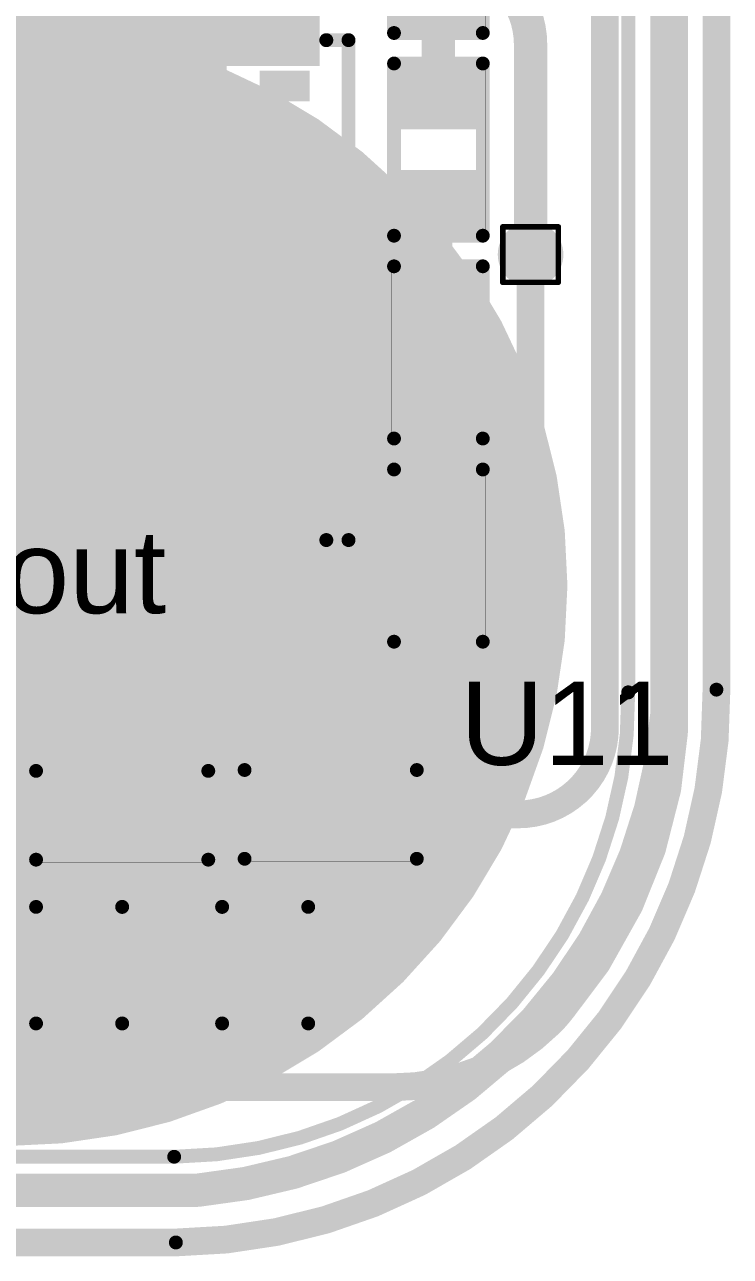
# Model space of a CAD drawing. Header units: inches. Extents: x 3 to 457, y -41 to 239.
# Drawn here: x 18.44 to 24.9, y -2.87 to 8.4 of the extents above; entities that cross this region are included whole.
import ezdxf

# ---------------------------------------------------------------- set-up
doc = ezdxf.new("R2010")
doc.units = ezdxf.units.IN
for name, color, linetype in [('Board Outline', 216, 'Continuous'), ('Bottom Layer', 5, 'Continuous'), ('Bottom Overlay', 54, 'Continuous'), ('Bottom Paste', 16, 'Continuous'), ('Bottom Solder', 6, 'Continuous'), ('Drill Drawing', 1, 'Continuous'), ('Fabrication', 76, 'Continuous'), ('Top Layer', 1, 'Continuous'), ('Top Overlay', 2, 'Continuous'), ('Top Paste', 8, 'Continuous'), ('Top Solder', 216, 'Continuous'), ('Via Holes', 16, 'Continuous')]:
    doc.layers.add(name, color=color, linetype=linetype)
doc.styles.add('Arial', font='', dxfattribs={"height": 0.2})
doc.styles.get('Arial').set_extended_font_data('Arial')

# ---------------------------------------------------------------- blocks, each defined once
blk = doc.blocks.new('TSSOP_14_21')
at = {"layer": 'Top Layer'}
for points in [[(-3.65, 2.175), (-2.15, 2.175), (-2.15, 1.725), (-3.65, 1.725)], [(2.15, 2.175), (3.65, 2.175), (3.65, 1.725), (2.15, 1.725)], [(-3.65, 1.525), (-2.15, 1.525), (-2.15, 1.075), (-3.65, 1.075)], [(2.15, 1.525), (3.65, 1.525), (3.65, 1.075), (2.15, 1.075)], [(-3.65, 0.875), (-2.15, 0.875), (-2.15, 0.425), (-3.65, 0.425)], [(2.15, 0.875), (3.65, 0.875), (3.65, 0.425), (2.15, 0.425)], [(-3.65, 0.225), (-2.15, 0.225), (-2.15, -0.225), (-3.65, -0.225)], [(2.15, 0.225), (3.65, 0.225), (3.65, -0.225), (2.15, -0.225)], [(-3.65, -0.425), (-2.15, -0.425), (-2.15, -0.875), (-3.65, -0.875)], [(2.15, -0.425), (3.65, -0.425), (3.65, -0.875), (2.15, -0.875)], [(-3.65, -1.075), (-2.15, -1.075), (-2.15, -1.525), (-3.65, -1.525)], [(2.15, -1.075), (3.65, -1.075), (3.65, -1.525), (2.15, -1.525)], [(-3.65, -1.725), (-2.15, -1.725), (-2.15, -2.175), (-3.65, -2.175)], [(2.15, -1.725), (3.65, -1.725), (3.65, -2.175), (2.15, -2.175)]]:
    blk.add_hatch(color=1, dxfattribs=at).paths.add_polyline_path(points)
at = {"layer": 'Top Overlay'}
blk.add_hatch(color=2, dxfattribs=at).paths.add_polyline_path([(-2.004, 1.727), (-1.725, 1.727), (-1.725, 2.184), (-2.004, 2.184)])
at = {"layer": 'Top Paste'}
for points in [[(-3.65, 2.175), (-2.15, 2.175), (-2.15, 1.725), (-3.65, 1.725)], [(2.15, 2.175), (3.65, 2.175), (3.65, 1.725), (2.15, 1.725)], [(-3.65, 1.525), (-2.15, 1.525), (-2.15, 1.075), (-3.65, 1.075)], [(2.15, 1.525), (3.65, 1.525), (3.65, 1.075), (2.15, 1.075)], [(-3.65, 0.875), (-2.15, 0.875), (-2.15, 0.425), (-3.65, 0.425)], [(2.15, 0.875), (3.65, 0.875), (3.65, 0.425), (2.15, 0.425)], [(-3.65, 0.225), (-2.15, 0.225), (-2.15, -0.225), (-3.65, -0.225)], [(2.15, 0.225), (3.65, 0.225), (3.65, -0.225), (2.15, -0.225)], [(-3.65, -0.425), (-2.15, -0.425), (-2.15, -0.875), (-3.65, -0.875)], [(2.15, -0.425), (3.65, -0.425), (3.65, -0.875), (2.15, -0.875)], [(-3.65, -1.075), (-2.15, -1.075), (-2.15, -1.525), (-3.65, -1.525)], [(2.15, -1.075), (3.65, -1.075), (3.65, -1.525), (2.15, -1.525)], [(-3.65, -1.725), (-2.15, -1.725), (-2.15, -2.175), (-3.65, -2.175)], [(2.15, -1.725), (3.65, -1.725), (3.65, -2.175), (2.15, -2.175)]]:
    blk.add_hatch(color=8, dxfattribs=at).paths.add_polyline_path(points)
at = {"layer": 'Top Solder'}
for points in [[(-3.752, 2.277), (-2.048, 2.277), (-2.048, 1.623), (-3.752, 1.623)], [(2.048, 2.277), (3.752, 2.277), (3.752, 1.623), (2.048, 1.623)], [(-3.752, 1.627), (-2.048, 1.627), (-2.048, 0.973), (-3.752, 0.973)], [(2.048, 1.627), (3.752, 1.627), (3.752, 0.973), (2.048, 0.973)], [(-3.752, 0.977), (-2.048, 0.977), (-2.048, 0.323), (-3.752, 0.323)], [(2.048, 0.977), (3.752, 0.977), (3.752, 0.323), (2.048, 0.323)], [(-3.752, 0.327), (-2.048, 0.327), (-2.048, -0.327), (-3.752, -0.327)], [(2.048, 0.327), (3.752, 0.327), (3.752, -0.327), (2.048, -0.327)], [(-3.752, -0.323), (-2.048, -0.323), (-2.048, -0.977), (-3.752, -0.977)], [(2.048, -0.323), (3.752, -0.323), (3.752, -0.977), (2.048, -0.977)], [(-3.752, -0.973), (-2.048, -0.973), (-2.048, -1.627), (-3.752, -1.627)], [(2.048, -0.973), (3.752, -0.973), (3.752, -1.627), (2.048, -1.627)], [(-3.752, -1.623), (-2.048, -1.623), (-2.048, -2.277), (-3.752, -2.277)], [(2.048, -1.623), (3.752, -1.623), (3.752, -2.277), (2.048, -2.277)]]:
    blk.add_hatch(color=216, dxfattribs=at).paths.add_polyline_path(points)
at = {"layer": 'Top Overlay'}
for points, const_width in [([(-2.284, 2.337), (-2.284, 2.54)], 0.127), ([(2.288, 2.54), (-2.284, 2.54)], 0.127), ([(2.288, 2.337), (2.288, 2.54)], 0.127), ([(-4.011, 1.829), (-4.011, 2.083)], 0.2), ([(-3.884, 1.956), (-4.011, 2.083)], 0.2), ([(-4.011, 1.829), (-3.884, 1.956)], 0.2), ([(-2.284, -2.54), (-2.284, -2.337)], 0.127), ([(2.288, -2.54), (2.288, -2.337)], 0.127), ([(2.288, -2.54), (-2.284, -2.54)], 0.127)]:
    blk.add_lwpolyline(points, dxfattribs=dict(at, const_width=const_width))
for points, const_width in [([(-2.316, 2.54, 1), (-2.252, 2.54, 1)], 0.0635), ([(-2.316, 2.54, 1), (-2.252, 2.54, 1)], 0.0635), ([(2.256, 2.54, 1), (2.32, 2.54, 1)], 0.0635), ([(2.256, 2.54, 1), (2.32, 2.54, 1)], 0.0635), ([(-2.316, 2.337, 1), (-2.252, 2.337, 1)], 0.0635), ([(2.256, 2.337, 1), (2.32, 2.337, 1)], 0.0635), ([(-4.061, 2.083, 1), (-3.961, 2.083, 1)], 0.1), ([(-4.061, 2.083, 1), (-3.961, 2.083, 1)], 0.1), ([(-3.934, 1.956, 1), (-3.834, 1.956, 1)], 0.1), ([(-3.934, 1.956, 1), (-3.834, 1.956, 1)], 0.1), ([(-4.061, 1.829, 1), (-3.961, 1.829, 1)], 0.1), ([(-4.061, 1.829, 1), (-3.961, 1.829, 1)], 0.1), ([(-2.316, -2.337, 1), (-2.252, -2.337, 1)], 0.0635), ([(2.256, -2.337, 1), (2.32, -2.337, 1)], 0.0635), ([(-2.316, -2.54, 1), (-2.252, -2.54, 1)], 0.0635), ([(-2.316, -2.54, 1), (-2.252, -2.54, 1)], 0.0635), ([(2.256, -2.54, 1), (2.32, -2.54, 1)], 0.0635), ([(2.256, -2.54, 1), (2.32, -2.54, 1)], 0.0635)]:
    blk.add_lwpolyline(points, format="xyb", close=True, dxfattribs=dict(at, const_width=const_width))
blk = doc.blocks.new('R___0402_30')
at = {"layer": 'Top Layer'}
for points in [[(-0.699, -0.318), (-0.699, 0.318), (-0.241, 0.318), (-0.241, -0.318)], [(0.241, -0.318), (0.241, 0.318), (0.699, 0.318), (0.699, -0.318)]]:
    blk.add_hatch(color=1, dxfattribs=at).paths.add_polyline_path(points)
at = {"layer": 'Top Paste'}
for points in [[(-0.699, -0.318), (-0.699, 0.318), (-0.241, 0.318), (-0.241, -0.318)], [(0.241, -0.318), (0.241, 0.318), (0.699, 0.318), (0.699, -0.318)]]:
    blk.add_hatch(color=8, dxfattribs=at).paths.add_polyline_path(points)
at = {"layer": 'Top Solder'}
for points in [[(-0.754, -0.373), (-0.754, 0.373), (-0.186, 0.373), (-0.186, -0.373)], [(0.186, -0.373), (0.186, 0.373), (0.754, 0.373), (0.754, -0.373)]]:
    blk.add_hatch(color=216, dxfattribs=at).paths.add_polyline_path(points)
at = {"layer": 'Top Overlay'}
for points, const_width in [([(-0.787, -0.406), (-0.787, 0.406)], 0.127), ([(-0.787, 0.406), (0.787, 0.406)], 0.127), ([(0.787, -0.406), (0.787, 0.406)], 0.127), ([(-0.787, -0.406), (0.787, -0.406)], 0.127), ([(-0.813, -0.432), (0.813, -0.432)], 0.00323)]:
    blk.add_lwpolyline(points, dxfattribs=dict(at, const_width=const_width))
for points, const_width in [([(-0.819, 0.406, 1), (-0.756, 0.406, 1)], 0.0635), ([(-0.819, 0.406, 1), (-0.756, 0.406, 1)], 0.0635), ([(0.756, 0.406, 1), (0.819, 0.406, 1)], 0.0635), ([(0.756, 0.406, 1), (0.819, 0.406, 1)], 0.0635), ([(-0.819, -0.406, 1), (-0.756, -0.406, 1)], 0.0635), ([(-0.819, -0.406, 1), (-0.756, -0.406, 1)], 0.0635), ([(-0.814, -0.432, 1), (-0.812, -0.432, 1)], 0.00161), ([(0.756, -0.406, 1), (0.819, -0.406, 1)], 0.0635), ([(0.756, -0.406, 1), (0.819, -0.406, 1)], 0.0635), ([(0.812, -0.432, 1), (0.814, -0.432, 1)], 0.00161)]:
    blk.add_lwpolyline(points, format="xyb", close=True, dxfattribs=dict(at, const_width=const_width))
blk = doc.blocks.new('R___0402_31')
at = {"layer": 'Top Layer'}
for points in [[(-0.699, -0.318), (-0.699, 0.318), (-0.241, 0.318), (-0.241, -0.318)], [(0.241, -0.318), (0.241, 0.318), (0.699, 0.318), (0.699, -0.318)]]:
    blk.add_hatch(color=1, dxfattribs=at).paths.add_polyline_path(points)
at = {"layer": 'Top Paste'}
for points in [[(-0.699, -0.318), (-0.699, 0.318), (-0.241, 0.318), (-0.241, -0.318)], [(0.241, -0.318), (0.241, 0.318), (0.699, 0.318), (0.699, -0.318)]]:
    blk.add_hatch(color=8, dxfattribs=at).paths.add_polyline_path(points)
at = {"layer": 'Top Solder'}
for points in [[(-0.754, -0.373), (-0.754, 0.373), (-0.186, 0.373), (-0.186, -0.373)], [(0.186, -0.373), (0.186, 0.373), (0.754, 0.373), (0.754, -0.373)]]:
    blk.add_hatch(color=216, dxfattribs=at).paths.add_polyline_path(points)
at = {"layer": 'Top Overlay'}
for points, const_width in [([(-0.787, 0.406), (-0.787, -0.406)], 0.127), ([(-0.787, 0.406), (0.787, 0.406)], 0.127), ([(0.787, 0.406), (0.787, -0.406)], 0.127), ([(-0.787, -0.406), (0.787, -0.406)], 0.127), ([(-0.813, -0.432), (0.813, -0.432)], 0.00323)]:
    blk.add_lwpolyline(points, dxfattribs=dict(at, const_width=const_width))
for points, const_width in [([(-0.819, 0.406, 1), (-0.756, 0.406, 1)], 0.0635), ([(-0.819, 0.406, 1), (-0.756, 0.406, 1)], 0.0635), ([(0.756, 0.406, 1), (0.819, 0.406, 1)], 0.0635), ([(0.756, 0.406, 1), (0.819, 0.406, 1)], 0.0635), ([(-0.819, -0.406, 1), (-0.756, -0.406, 1)], 0.0635), ([(-0.819, -0.406, 1), (-0.756, -0.406, 1)], 0.0635), ([(-0.814, -0.432, 1), (-0.812, -0.432, 1)], 0.00161), ([(0.756, -0.406, 1), (0.819, -0.406, 1)], 0.0635), ([(0.756, -0.406, 1), (0.819, -0.406, 1)], 0.0635), ([(0.812, -0.432, 1), (0.814, -0.432, 1)], 0.00161)]:
    blk.add_lwpolyline(points, format="xyb", close=True, dxfattribs=dict(at, const_width=const_width))
blk = doc.blocks.new('R___0402_32')
at = {"layer": 'Top Layer'}
for points in [[(-0.699, -0.318), (-0.699, 0.318), (-0.241, 0.318), (-0.241, -0.318)], [(0.241, -0.318), (0.241, 0.318), (0.699, 0.318), (0.699, -0.318)]]:
    blk.add_hatch(color=1, dxfattribs=at).paths.add_polyline_path(points)
at = {"layer": 'Top Paste'}
for points in [[(-0.699, -0.318), (-0.699, 0.318), (-0.241, 0.318), (-0.241, -0.318)], [(0.241, -0.318), (0.241, 0.318), (0.699, 0.318), (0.699, -0.318)]]:
    blk.add_hatch(color=8, dxfattribs=at).paths.add_polyline_path(points)
at = {"layer": 'Top Solder'}
for points in [[(-0.754, -0.373), (-0.754, 0.373), (-0.186, 0.373), (-0.186, -0.373)], [(0.186, -0.373), (0.186, 0.373), (0.754, 0.373), (0.754, -0.373)]]:
    blk.add_hatch(color=216, dxfattribs=at).paths.add_polyline_path(points)
at = {"layer": 'Top Overlay'}
for points, const_width in [([(-0.787, -0.406), (-0.787, 0.406)], 0.127), ([(-0.787, 0.406), (0.787, 0.406)], 0.127), ([(0.787, -0.406), (0.787, 0.406)], 0.127), ([(-0.787, -0.406), (0.787, -0.406)], 0.127), ([(-0.813, -0.432), (0.813, -0.432)], 0.00323)]:
    blk.add_lwpolyline(points, dxfattribs=dict(at, const_width=const_width))
for points, const_width in [([(-0.819, 0.406, 1), (-0.756, 0.406, 1)], 0.0635), ([(-0.819, 0.406, 1), (-0.756, 0.406, 1)], 0.0635), ([(0.756, 0.406, 1), (0.819, 0.406, 1)], 0.0635), ([(0.756, 0.406, 1), (0.819, 0.406, 1)], 0.0635), ([(-0.819, -0.406, 1), (-0.756, -0.406, 1)], 0.0635), ([(-0.819, -0.406, 1), (-0.756, -0.406, 1)], 0.0635), ([(-0.814, -0.432, 1), (-0.812, -0.432, 1)], 0.00161), ([(0.756, -0.406, 1), (0.819, -0.406, 1)], 0.0635), ([(0.756, -0.406, 1), (0.819, -0.406, 1)], 0.0635), ([(0.812, -0.432, 1), (0.814, -0.432, 1)], 0.00161)]:
    blk.add_lwpolyline(points, format="xyb", close=True, dxfattribs=dict(at, const_width=const_width))
blk = doc.blocks.new('R___0402_36')
at = {"layer": 'Top Layer'}
for points in [[(-0.699, -0.318), (-0.699, 0.318), (-0.241, 0.318), (-0.241, -0.318)], [(0.241, -0.318), (0.241, 0.318), (0.699, 0.318), (0.699, -0.318)]]:
    blk.add_hatch(color=1, dxfattribs=at).paths.add_polyline_path(points)
at = {"layer": 'Top Paste'}
for points in [[(-0.699, -0.318), (-0.699, 0.318), (-0.241, 0.318), (-0.241, -0.318)], [(0.241, -0.318), (0.241, 0.318), (0.699, 0.318), (0.699, -0.318)]]:
    blk.add_hatch(color=8, dxfattribs=at).paths.add_polyline_path(points)
at = {"layer": 'Top Solder'}
for points in [[(-0.754, -0.373), (-0.754, 0.373), (-0.186, 0.373), (-0.186, -0.373)], [(0.186, -0.373), (0.186, 0.373), (0.754, 0.373), (0.754, -0.373)]]:
    blk.add_hatch(color=216, dxfattribs=at).paths.add_polyline_path(points)
at = {"layer": 'Top Overlay'}
for points, const_width in [([(-0.787, 0.406), (-0.787, -0.406)], 0.127), ([(-0.787, 0.406), (0.787, 0.406)], 0.127), ([(0.787, 0.406), (0.787, -0.406)], 0.127), ([(-0.787, -0.406), (0.787, -0.406)], 0.127), ([(-0.813, -0.432), (0.813, -0.432)], 0.00323)]:
    blk.add_lwpolyline(points, dxfattribs=dict(at, const_width=const_width))
for points, const_width in [([(-0.819, 0.406, 1), (-0.756, 0.406, 1)], 0.0635), ([(-0.819, 0.406, 1), (-0.756, 0.406, 1)], 0.0635), ([(0.756, 0.406, 1), (0.819, 0.406, 1)], 0.0635), ([(0.756, 0.406, 1), (0.819, 0.406, 1)], 0.0635), ([(-0.819, -0.406, 1), (-0.756, -0.406, 1)], 0.0635), ([(-0.819, -0.406, 1), (-0.756, -0.406, 1)], 0.0635), ([(-0.814, -0.432, 1), (-0.812, -0.432, 1)], 0.00161), ([(0.756, -0.406, 1), (0.819, -0.406, 1)], 0.0635), ([(0.756, -0.406, 1), (0.819, -0.406, 1)], 0.0635), ([(0.812, -0.432, 1), (0.814, -0.432, 1)], 0.00161)]:
    blk.add_lwpolyline(points, format="xyb", close=True, dxfattribs=dict(at, const_width=const_width))
blk = doc.blocks.new('R___0402_37')
at = {"layer": 'Top Layer'}
for points in [[(-0.699, -0.318), (-0.699, 0.317), (-0.241, 0.317), (-0.241, -0.318)], [(0.241, -0.318), (0.241, 0.317), (0.699, 0.317), (0.699, -0.318)]]:
    blk.add_hatch(color=1, dxfattribs=at).paths.add_polyline_path(points)
at = {"layer": 'Top Paste'}
for points in [[(-0.699, -0.318), (-0.699, 0.317), (-0.241, 0.317), (-0.241, -0.318)], [(0.241, -0.318), (0.241, 0.317), (0.699, 0.317), (0.699, -0.318)]]:
    blk.add_hatch(color=8, dxfattribs=at).paths.add_polyline_path(points)
at = {"layer": 'Top Solder'}
for points in [[(-0.754, -0.373), (-0.754, 0.373), (-0.186, 0.373), (-0.186, -0.373)], [(0.186, -0.373), (0.186, 0.373), (0.754, 0.373), (0.754, -0.373)]]:
    blk.add_hatch(color=216, dxfattribs=at).paths.add_polyline_path(points)
at = {"layer": 'Top Overlay'}
for points, const_width in [([(-0.787, -0.406), (-0.787, 0.406)], 0.127), ([(0.787, 0.406), (-0.787, 0.406)], 0.127), ([(0.787, -0.406), (0.787, 0.406)], 0.127), ([(0.787, -0.406), (-0.787, -0.406)], 0.127), ([(0.813, -0.432), (-0.813, -0.432)], 0.00323)]:
    blk.add_lwpolyline(points, dxfattribs=dict(at, const_width=const_width))
for points, const_width in [([(-0.819, 0.406, 1), (-0.756, 0.406, 1)], 0.0635), ([(-0.819, 0.406, 1), (-0.756, 0.406, 1)], 0.0635), ([(0.756, 0.406, 1), (0.819, 0.406, 1)], 0.0635), ([(0.756, 0.406, 1), (0.819, 0.406, 1)], 0.0635), ([(-0.819, -0.406, 1), (-0.756, -0.406, 1)], 0.0635), ([(-0.819, -0.406, 1), (-0.756, -0.406, 1)], 0.0635), ([(-0.814, -0.432, 1), (-0.812, -0.432, 1)], 0.00161), ([(0.756, -0.406, 1), (0.819, -0.406, 1)], 0.0635), ([(0.756, -0.406, 1), (0.819, -0.406, 1)], 0.0635), ([(0.812, -0.432, 1), (0.814, -0.432, 1)], 0.00161)]:
    blk.add_lwpolyline(points, format="xyb", close=True, dxfattribs=dict(at, const_width=const_width))
blk = doc.blocks.new('R___0402_41')
at = {"layer": 'Top Layer'}
for points in [[(-0.699, -0.318), (-0.699, 0.318), (-0.241, 0.318), (-0.241, -0.318)], [(0.241, -0.318), (0.241, 0.318), (0.699, 0.318), (0.699, -0.318)]]:
    blk.add_hatch(color=1, dxfattribs=at).paths.add_polyline_path(points)
at = {"layer": 'Top Paste'}
for points in [[(-0.699, -0.318), (-0.699, 0.318), (-0.241, 0.318), (-0.241, -0.318)], [(0.241, -0.318), (0.241, 0.318), (0.699, 0.318), (0.699, -0.318)]]:
    blk.add_hatch(color=8, dxfattribs=at).paths.add_polyline_path(points)
at = {"layer": 'Top Solder'}
for points in [[(-0.754, -0.373), (-0.754, 0.373), (-0.186, 0.373), (-0.186, -0.373)], [(0.186, -0.373), (0.186, 0.373), (0.754, 0.373), (0.754, -0.373)]]:
    blk.add_hatch(color=216, dxfattribs=at).paths.add_polyline_path(points)
at = {"layer": 'Top Overlay'}
for points, const_width in [([(-0.787, 0.406), (-0.787, -0.406)], 0.127), ([(-0.787, 0.406), (0.787, 0.406)], 0.127), ([(0.787, 0.406), (0.787, -0.406)], 0.127), ([(-0.787, -0.406), (0.787, -0.406)], 0.127), ([(-0.813, -0.432), (0.813, -0.432)], 0.00323)]:
    blk.add_lwpolyline(points, dxfattribs=dict(at, const_width=const_width))
for points, const_width in [([(-0.819, 0.406, 1), (-0.756, 0.406, 1)], 0.0635), ([(-0.819, 0.406, 1), (-0.756, 0.406, 1)], 0.0635), ([(0.756, 0.406, 1), (0.819, 0.406, 1)], 0.0635), ([(0.756, 0.406, 1), (0.819, 0.406, 1)], 0.0635), ([(-0.819, -0.406, 1), (-0.756, -0.406, 1)], 0.0635), ([(-0.819, -0.406, 1), (-0.756, -0.406, 1)], 0.0635), ([(-0.814, -0.432, 1), (-0.812, -0.432, 1)], 0.00161), ([(0.756, -0.406, 1), (0.819, -0.406, 1)], 0.0635), ([(0.756, -0.406, 1), (0.819, -0.406, 1)], 0.0635), ([(0.812, -0.432, 1), (0.814, -0.432, 1)], 0.00161)]:
    blk.add_lwpolyline(points, format="xyb", close=True, dxfattribs=dict(at, const_width=const_width))
blk = doc.blocks.new('SEMG_PAD_B_56')
at = {"layer": 'Bottom Layer'}
h = blk.add_hatch(color=5, dxfattribs=at)
edge = h.paths.add_edge_path()
edge.add_arc((0, 9.987), 5, 0, 360)
at = {"layer": 'Bottom Paste'}
h = blk.add_hatch(color=16, dxfattribs=at)
edge = h.paths.add_edge_path()
edge.add_arc((0, 9.987), 5, 0, 360)
at = {"layer": 'Bottom Solder'}
h = blk.add_hatch(color=6, dxfattribs=at)
edge = h.paths.add_edge_path()
edge.add_arc((0, 9.987), 5.102, 0, 360)
at = {"layer": 'Bottom Overlay', "const_width": 0.127}
blk.add_lwpolyline([(-5.683, 10.966, -0.414214), (-1.531, 15.213)], format="xyb", dxfattribs=at)
for points in [[(1.531, 15.213), (-1.531, 15.213)], [(-5.683, 10.966), (-5.683, -10.966)]]:
    blk.add_lwpolyline(points, dxfattribs=at)
at = {"layer": 'Bottom Overlay', "const_width": 0.0635}
for points in [[(-1.562, 15.213, 1), (-1.499, 15.213, 1)], [(-1.562, 15.213, 1), (-1.499, 15.213, 1)], [(-5.715, 10.966, 1), (-5.651, 10.966, 1)], [(-5.715, 10.966, 1), (-5.651, 10.966, 1)]]:
    blk.add_lwpolyline(points, format="xyb", close=True, dxfattribs=at)
blk = doc.blocks.new('C___0603_62')
at = {"layer": 'Top Layer'}
for points in [[(-0.381, 0.445), (-0.381, -0.445), (-1.143, -0.445), (-1.143, 0.445)], [(1.143, 0.445), (1.143, -0.445), (0.381, -0.445), (0.381, 0.445)]]:
    blk.add_hatch(color=1, dxfattribs=at).paths.add_polyline_path(points)
at = {"layer": 'Top Paste'}
for points in [[(-0.381, 0.445), (-0.381, -0.445), (-1.143, -0.445), (-1.143, 0.445)], [(1.143, 0.445), (1.143, -0.445), (0.381, -0.445), (0.381, 0.445)]]:
    blk.add_hatch(color=8, dxfattribs=at).paths.add_polyline_path(points)
at = {"layer": 'Top Solder'}
for points in [[(-0.321, 0.504), (-0.321, -0.504), (-1.203, -0.504), (-1.203, 0.504)], [(1.203, 0.504), (1.203, -0.504), (0.321, -0.504), (0.321, 0.504)]]:
    blk.add_hatch(color=216, dxfattribs=at).paths.add_polyline_path(points)
at = {"layer": 'Top Overlay', "const_width": 0.127}
for points in [[(-1.245, 0.533), (-0.457, 0.533)], [(-1.245, -0.533), (-1.245, 0.533)], [(0.457, 0.533), (1.245, 0.533)], [(1.245, -0.533), (1.245, 0.533)], [(-1.245, -0.533), (-0.457, -0.533)], [(0.457, -0.533), (1.245, -0.533)]]:
    blk.add_lwpolyline(points, dxfattribs=at)
at = {"layer": 'Top Overlay', "const_width": 0.0635}
for points in [[(-1.276, 0.533, 1), (-1.213, 0.533, 1)], [(-1.276, 0.533, 1), (-1.213, 0.533, 1)], [(-0.489, 0.533, 1), (-0.425, 0.533, 1)], [(0.425, 0.533, 1), (0.489, 0.533, 1)], [(1.213, 0.533, 1), (1.276, 0.533, 1)], [(1.213, 0.533, 1), (1.276, 0.533, 1)], [(-1.276, -0.533, 1), (-1.213, -0.533, 1)], [(-1.276, -0.533, 1), (-1.213, -0.533, 1)], [(-0.489, -0.533, 1), (-0.425, -0.533, 1)], [(0.425, -0.533, 1), (0.489, -0.533, 1)], [(1.213, -0.533, 1), (1.276, -0.533, 1)], [(1.213, -0.533, 1), (1.276, -0.533, 1)]]:
    blk.add_lwpolyline(points, format="xyb", close=True, dxfattribs=at)

msp = doc.modelspace()

# ---------------------------------------------------------------- hatches: boundary and pattern name
at = {"layer": 'Bottom Layer'}
h = msp.add_hatch(color=5, dxfattribs=at)
edge = h.paths.add_edge_path()
edge.add_arc((23.068, 6.296), 0.3, 0, 360)
at = {"layer": 'Top Layer'}
h = msp.add_hatch(color=1, dxfattribs=at)
edge = h.paths.add_edge_path()
edge.add_arc((23.068, 6.296), 0.3, 0, 360)
at = {"layer": 'Via Holes'}
h = msp.add_hatch(color=7, dxfattribs=at)
edge = h.paths.add_edge_path()
edge.add_arc((23.068, 6.296), 0.15, 0, 360)

# ---------------------------------------------------------------- linework, layer by layer
at = {"layer": 'Board Outline', "const_width": 0.127}
for points in [[(24.768, 24.173), (24.768, 2.317)], [(24.768, 24.173), (24.768, 2.317)], [(16.745, -2.739), (19.824, -2.739)]]:
    msp.add_lwpolyline(points, dxfattribs=at)
msp.add_lwpolyline([(24.768, 2.317, -0.414214), (19.824, -2.739)], format="xyb", dxfattribs=at)
at = {"layer": 'Board Outline', "const_width": 0.0635}
for points in [[(24.736, 2.317, 1), (24.799, 2.317, 1)], [(24.736, 2.317, 1), (24.799, 2.317, 1)], [(24.736, 2.317, 1), (24.799, 2.317, 1)], [(19.792, -2.739, 1), (19.856, -2.739, 1)], [(19.792, -2.739, 1), (19.856, -2.739, 1)]]:
    msp.add_lwpolyline(points, format="xyb", close=True, dxfattribs=at)
at = {"layer": 'Bottom Layer', "const_width": 0.305}
for points in [[(24.315, 2.093), (24.315, 13.245)], [(23.068, 6.296), (23.068, 8.216)], [(17.004, -2.261), (20.025, -2.261)]]:
    msp.add_lwpolyline(points, dxfattribs=at)
for points in [[(22.267, 9.017, -0.414214), (23.068, 8.216)], [(24.315, 2.093, -0.365519), (20.025, -2.261)]]:
    msp.add_lwpolyline(points, format="xyb", dxfattribs=at)
at = {"layer": 'Bottom Layer', "const_width": 0.152}
for points in [[(22.992, 8.216, 1), (23.144, 8.216, 1)], [(22.992, 8.216, 1), (23.144, 8.216, 1)], [(22.992, 6.296, 1), (23.144, 6.296, 1)], [(24.239, 2.093, 1), (24.391, 2.093, 1)], [(24.239, 2.093, 1), (24.391, 2.093, 1)], [(19.949, -2.261, 1), (20.101, -2.261, 1)], [(19.949, -2.261, 1), (20.101, -2.261, 1)]]:
    msp.add_lwpolyline(points, format="xyb", close=True, dxfattribs=at)
at = {"layer": 'Drill Drawing', "const_width": 0.0508}
for points in [[(22.814, 6.55), (23.322, 6.55)], [(22.814, 6.042), (22.814, 6.55)], [(23.322, 6.042), (23.322, 6.55)], [(22.814, 6.042), (23.322, 6.042)]]:
    msp.add_lwpolyline(points, dxfattribs=at)
at = {"layer": 'Drill Drawing', "const_width": 0.0254}
for points in [[(22.801, 6.55, 1), (22.826, 6.55, 1)], [(22.801, 6.55, 1), (22.826, 6.55, 1)], [(23.309, 6.55, 1), (23.334, 6.55, 1)], [(23.309, 6.55, 1), (23.334, 6.55, 1)], [(22.801, 6.042, 1), (22.826, 6.042, 1)], [(22.801, 6.042, 1), (22.826, 6.042, 1)], [(23.309, 6.042, 1), (23.334, 6.042, 1)], [(23.309, 6.042, 1), (23.334, 6.042, 1)]]:
    msp.add_lwpolyline(points, format="xyb", close=True, dxfattribs=at)
at = {"layer": 'Fabrication', "const_width": 0.254}
for points in [[(24.768, 24.173), (24.768, 2.317)], [(16.745, -2.739), (19.824, -2.739)]]:
    msp.add_lwpolyline(points, dxfattribs=at)
at = {"layer": 'Fabrication'}
for points, const_width in [([(23.278, 3.27, 1), (13.278, 3.27, 1)], 0.254), ([(23.215, 3.27, 1), (23.342, 3.27, 1)], 0.127), ([(24.704, 2.317, 1), (24.831, 2.317, 1)], 0.127), ([(24.704, 2.317, 1), (24.831, 2.317, 1)], 0.127), ([(19.761, -2.739, 1), (19.888, -2.739, 1)], 0.127), ([(19.761, -2.739, 1), (19.888, -2.739, 1)], 0.127)]:
    msp.add_lwpolyline(points, format="xyb", close=True, dxfattribs=dict(at, const_width=const_width))
at = {"layer": 'Fabrication', "const_width": 0.254}
msp.add_lwpolyline([(24.768, 2.317, -0.414214), (19.824, -2.739)], format="xyb", dxfattribs=at)
at = {"layer": 'Top Layer'}
for points, const_width in [([(24.38, 1.943), (24.38, 12.178)], 0.254), ([(23.748, 1.969), (23.748, 11.41)], 0.254), ([(19.513, 7.256), (19.513, 8.873)], 0.254), ([(20.163, 6.296), (20.163, 8.873)], 0.254), ([(22.225, 7.726), (22.225, 8.64)], 0.305), ([(14.161, 6.858), (19.115, 6.858)], 0.254), ([(22.225, 5.871), (22.225, 6.787)], 0.254), ([(22.225, 6.787), (22.357, 6.787)], 0.254), ([(23.068, 4.514), (23.068, 6.296)], 0.254), ([(20.588, 5.871), (22.123, 5.871)], 0.254), ([(18.604, 4.931), (21.201, 4.931)], 0.254), ([(21.201, 4.931), (22.225, 4.931)], 0.254), ([(20.813, 3.327), (20.813, 4.797)], 0.254), ([(22.212, 4.013), (22.567, 4.013)], 0.254), ([(18.863, 1.168), (18.863, 3.073)], 0.254), ([(19.513, 1.882), (19.513, 3.073)], 0.254), ([(20.163, 3.073), (20.813, 3.073)], 0.381), ([(20.813, 3.073), (22.225, 3.073)], 0.254), ([(24.318, 1.409), (24.378, 1.913)], 0.254), ([(24.178, 0.861), (24.318, 1.409)], 0.254), ([(18.863, 0.089), (18.863, 1.168)], 0.254), ([(19.807, 1.172), (20.639, 1.172)], 0.254), ([(20.639, 1.172), (20.643, 1.176)], 0.254), ([(20.77, 0.015), (20.77, 1.176)], 0.254), ([(21.71, 1.176), (22.955, 1.176)], 0.254), ([(23.971, 0.347), (24.178, 0.861)], 0.254), ([(23.675, -0.181), (23.971, 0.347)], 0.254), ([(20.552, 0.057), (20.586, 0.057)], 0.254), ([(20.552, -0.203), (20.77, 0.015)], 0.254), ([(19.028, -0.203), (19.028, -0.076)], 0.254), ([(19.028, -0.949), (19.028, -0.203)], 0.254), ([(23.368, -0.59), (23.675, -0.181)], 0.254), ([(19.398, -1.318), (21.813, -1.318)], 0.254)]:
    msp.add_lwpolyline(points, dxfattribs=dict(at, const_width=const_width))
for points, const_width in [([(22.149, 7.726, 1), (22.301, 7.726, 1)], 0.152), ([(19.45, 7.256, 1), (19.577, 7.256, 1)], 0.127), ([(19.45, 7.256, 1), (19.577, 7.256, 1)], 0.127), ([(19.051, 6.858, 1), (19.178, 6.858, 1)], 0.127), ([(19.051, 6.858, 1), (19.178, 6.858, 1)], 0.127), ([(22.162, 6.787, 1), (22.289, 6.787, 1)], 0.127), ([(22.162, 6.787, 1), (22.289, 6.787, 1)], 0.127), ([(22.293, 6.787, 1), (22.42, 6.787, 1)], 0.127), ([(20.1, 6.296, 1), (20.227, 6.296, 1)], 0.127), ([(20.1, 6.296, 1), (20.227, 6.296, 1)], 0.127), ([(23.004, 6.296, 1), (23.131, 6.296, 1)], 0.127), ([(20.525, 5.871, 1), (20.652, 5.871, 1)], 0.127), ([(20.525, 5.871, 1), (20.652, 5.871, 1)], 0.127), ([(22.06, 5.871, 1), (22.187, 5.871, 1)], 0.127), ([(22.162, 5.871, 1), (22.289, 5.871, 1)], 0.127), ([(18.54, 4.931, 1), (18.667, 4.931, 1)], 0.127), ([(18.54, 4.931, 1), (18.667, 4.931, 1)], 0.127), ([(20.362, 4.931, 1), (20.489, 4.931, 1)], 0.127), ([(21.138, 4.931, 1), (21.265, 4.931, 1)], 0.127), ([(21.138, 4.931, 1), (21.265, 4.931, 1)], 0.127), ([(21.138, 4.931, 1), (21.265, 4.931, 1)], 0.127), ([(22.162, 4.931, 1), (22.289, 4.931, 1)], 0.127), ([(20.75, 4.797, 1), (20.877, 4.797, 1)], 0.127), ([(20.75, 4.543, 1), (20.877, 4.543, 1)], 0.127), ([(20.75, 4.543, 1), (20.877, 4.543, 1)], 0.127), ([(23.004, 4.514, 1), (23.131, 4.514, 1)], 0.127), ([(23.004, 4.514, 1), (23.131, 4.514, 1)], 0.127), ([(22.149, 4.013, 1), (22.276, 4.013, 1)], 0.127), ([(22.504, 4.013, 1), (22.631, 4.013, 1)], 0.127), ([(22.504, 4.013, 1), (22.631, 4.013, 1)], 0.127), ([(20.75, 3.327, 1), (20.877, 3.327, 1)], 0.127), ([(18.8, 3.073, 1), (18.927, 3.073, 1)], 0.127), ([(19.45, 3.073, 1), (19.577, 3.073, 1)], 0.127), ([(20.068, 3.073, 1), (20.259, 3.073, 1)], 0.191), ([(20.718, 3.073, 1), (20.909, 3.073, 1)], 0.191), ([(20.75, 3.073, 1), (20.877, 3.073, 1)], 0.127), ([(22.162, 3.073, 1), (22.289, 3.073, 1)], 0.127), ([(23.684, 1.969, 1), (23.811, 1.969, 1)], 0.127), ([(23.684, 1.969, 1), (23.811, 1.969, 1)], 0.127), ([(24.315, 1.913, 1), (24.442, 1.913, 1)], 0.127), ([(24.315, 1.913, 1), (24.442, 1.913, 1)], 0.127), ([(24.317, 1.943, 1), (24.444, 1.943, 1)], 0.127), ([(24.317, 1.943, 1), (24.444, 1.943, 1)], 0.127), ([(19.45, 1.882, 1), (19.577, 1.882, 1)], 0.127), ([(19.45, 1.882, 1), (19.577, 1.882, 1)], 0.127), ([(19.548, 1.449, 1), (19.675, 1.449, 1)], 0.127), ([(19.548, 1.449, 1), (19.675, 1.449, 1)], 0.127), ([(24.254, 1.409, 1), (24.381, 1.409, 1)], 0.127), ([(24.254, 1.409, 1), (24.381, 1.409, 1)], 0.127), ([(18.8, 1.168, 1), (18.927, 1.168, 1)], 0.127), ([(18.8, 1.168, 1), (18.927, 1.168, 1)], 0.127), ([(19.74, 1.176, 1), (19.867, 1.176, 1)], 0.127), ([(19.74, 1.176, 1), (19.867, 1.176, 1)], 0.127), ([(19.744, 1.172, 1), (19.871, 1.172, 1)], 0.127), ([(19.744, 1.172, 1), (19.871, 1.172, 1)], 0.127), ([(20.576, 1.172, 1), (20.703, 1.172, 1)], 0.127), ([(20.576, 1.172, 1), (20.703, 1.172, 1)], 0.127), ([(20.58, 1.176, 1), (20.707, 1.176, 1)], 0.127), ([(20.707, 1.176, 1), (20.834, 1.176, 1)], 0.127), ([(21.647, 1.176, 1), (21.774, 1.176, 1)], 0.127), ([(22.891, 1.176, 1), (23.018, 1.176, 1)], 0.127), ([(22.891, 1.176, 1), (23.018, 1.176, 1)], 0.127), ([(24.114, 0.861, 1), (24.241, 0.861, 1)], 0.127), ([(24.114, 0.861, 1), (24.241, 0.861, 1)], 0.127), ([(23.908, 0.347, 1), (24.035, 0.347, 1)], 0.127), ([(23.908, 0.347, 1), (24.035, 0.347, 1)], 0.127), ([(18.8, 0.089, 1), (18.927, 0.089, 1)], 0.127), ([(18.8, 0.089, 1), (18.927, 0.089, 1)], 0.127), ([(20.489, 0.057, 1), (20.616, 0.057, 1)], 0.127), ([(20.523, 0.057, 1), (20.65, 0.057, 1)], 0.127), ([(20.707, 0.015, 1), (20.834, 0.015, 1)], 0.127), ([(20.707, 0.015, 1), (20.834, 0.015, 1)], 0.127), ([(18.965, -0.076, 1), (19.092, -0.076, 1)], 0.127), ([(18.965, -0.076, 1), (19.092, -0.076, 1)], 0.127), ([(18.965, -0.203, 1), (19.092, -0.203, 1)], 0.127), ([(18.965, -0.203, 1), (19.092, -0.203, 1)], 0.127), ([(20.489, -0.203, 1), (20.616, -0.203, 1)], 0.127), ([(23.611, -0.181, 1), (23.738, -0.181, 1)], 0.127), ([(23.611, -0.181, 1), (23.738, -0.181, 1)], 0.127), ([(23.305, -0.59, 1), (23.432, -0.59, 1)], 0.127), ([(23.305, -0.59, 1), (23.432, -0.59, 1)], 0.127), ([(23.178, -0.735, 1), (23.305, -0.735, 1)], 0.127), ([(23.178, -0.735, 1), (23.305, -0.735, 1)], 0.127), ([(18.965, -0.949, 1), (19.092, -0.949, 1)], 0.127), ([(18.965, -0.949, 1), (19.092, -0.949, 1)], 0.127), ([(19.334, -1.318, 1), (19.461, -1.318, 1)], 0.127), ([(19.334, -1.318, 1), (19.461, -1.318, 1)], 0.127), ([(21.749, -1.318, 1), (21.876, -1.318, 1)], 0.127), ([(21.749, -1.319, 1), (21.876, -1.319, 1)], 0.127)]:
    msp.add_lwpolyline(points, format="xyb", close=True, dxfattribs=dict(at, const_width=const_width))
at = {"layer": 'Top Layer', "const_width": 0.254}
for points in [[(19.513, 7.256, -0.414214), (19.115, 6.858)], [(20.588, 5.871, -0.414214), (20.163, 6.296)], [(18.213, 4.541, -0.414214), (18.604, 4.931)], [(20.426, 4.931, -0.414214), (20.813, 4.543)], [(20.813, 4.543, -0.414214), (21.201, 4.931)], [(23.068, 4.514, -0.414214), (22.567, 4.013)], [(23.748, 1.969, -0.414214), (22.955, 1.176)], [(24.38, 1.943, -0.029593), (24.378, 1.913)], [(19.612, 1.449, -0.111993), (19.513, 1.882)], [(19.803, 1.176, -0.083597), (19.612, 1.449)], [(19.807, 1.172, -0.001418), (19.803, 1.176)], [(19.028, -0.076, -0.414214), (18.863, 0.089)], [(23.368, -0.59, -0.03687), (23.242, -0.735)], [(23.242, -0.735, -0.196681), (21.813, -1.319)], [(19.398, -1.318, -0.414214), (19.028, -0.949)]]:
    msp.add_lwpolyline(points, format="xyb", dxfattribs=at)

# ---------------------------------------------------------------- block references
for name, p, rotation in [('SEMG_PAD_B_56', (18.278, 13.258), 180), ('TSSOP_14_21', (18.863, 5.973), 270), ('R___0402_36', (22.225, 9.11), 90), ('R___0402_41', (22.225, 7.256), 90), ('R___0402_37', (22.225, 5.401), 270), ('R___0402_31', (22.225, 3.543), 90)]:
    msp.add_blockref(name, p, dxfattribs=dict(rotation=rotation))
for name, p in [('R___0402_30', (19.333, 1.168)), ('R___0402_32', (21.24, 1.176)), ('C___0603_62', (19.79, -0.203))]:
    msp.add_blockref(name, p)

# ---------------------------------------------------------------- texts
at = {"layer": 'Fabrication', "style": 'Arial'}
msp.add_text('Cut-out', height=0.762, dxfattribs=at).set_placement((16.246, 3.016))
at = {"layer": 'Top Overlay', "style": 'Arial'}
msp.add_text('U11', height=0.762, dxfattribs=at).set_placement((22.423, 1.629))

doc.saveas('drawing.dxf')
